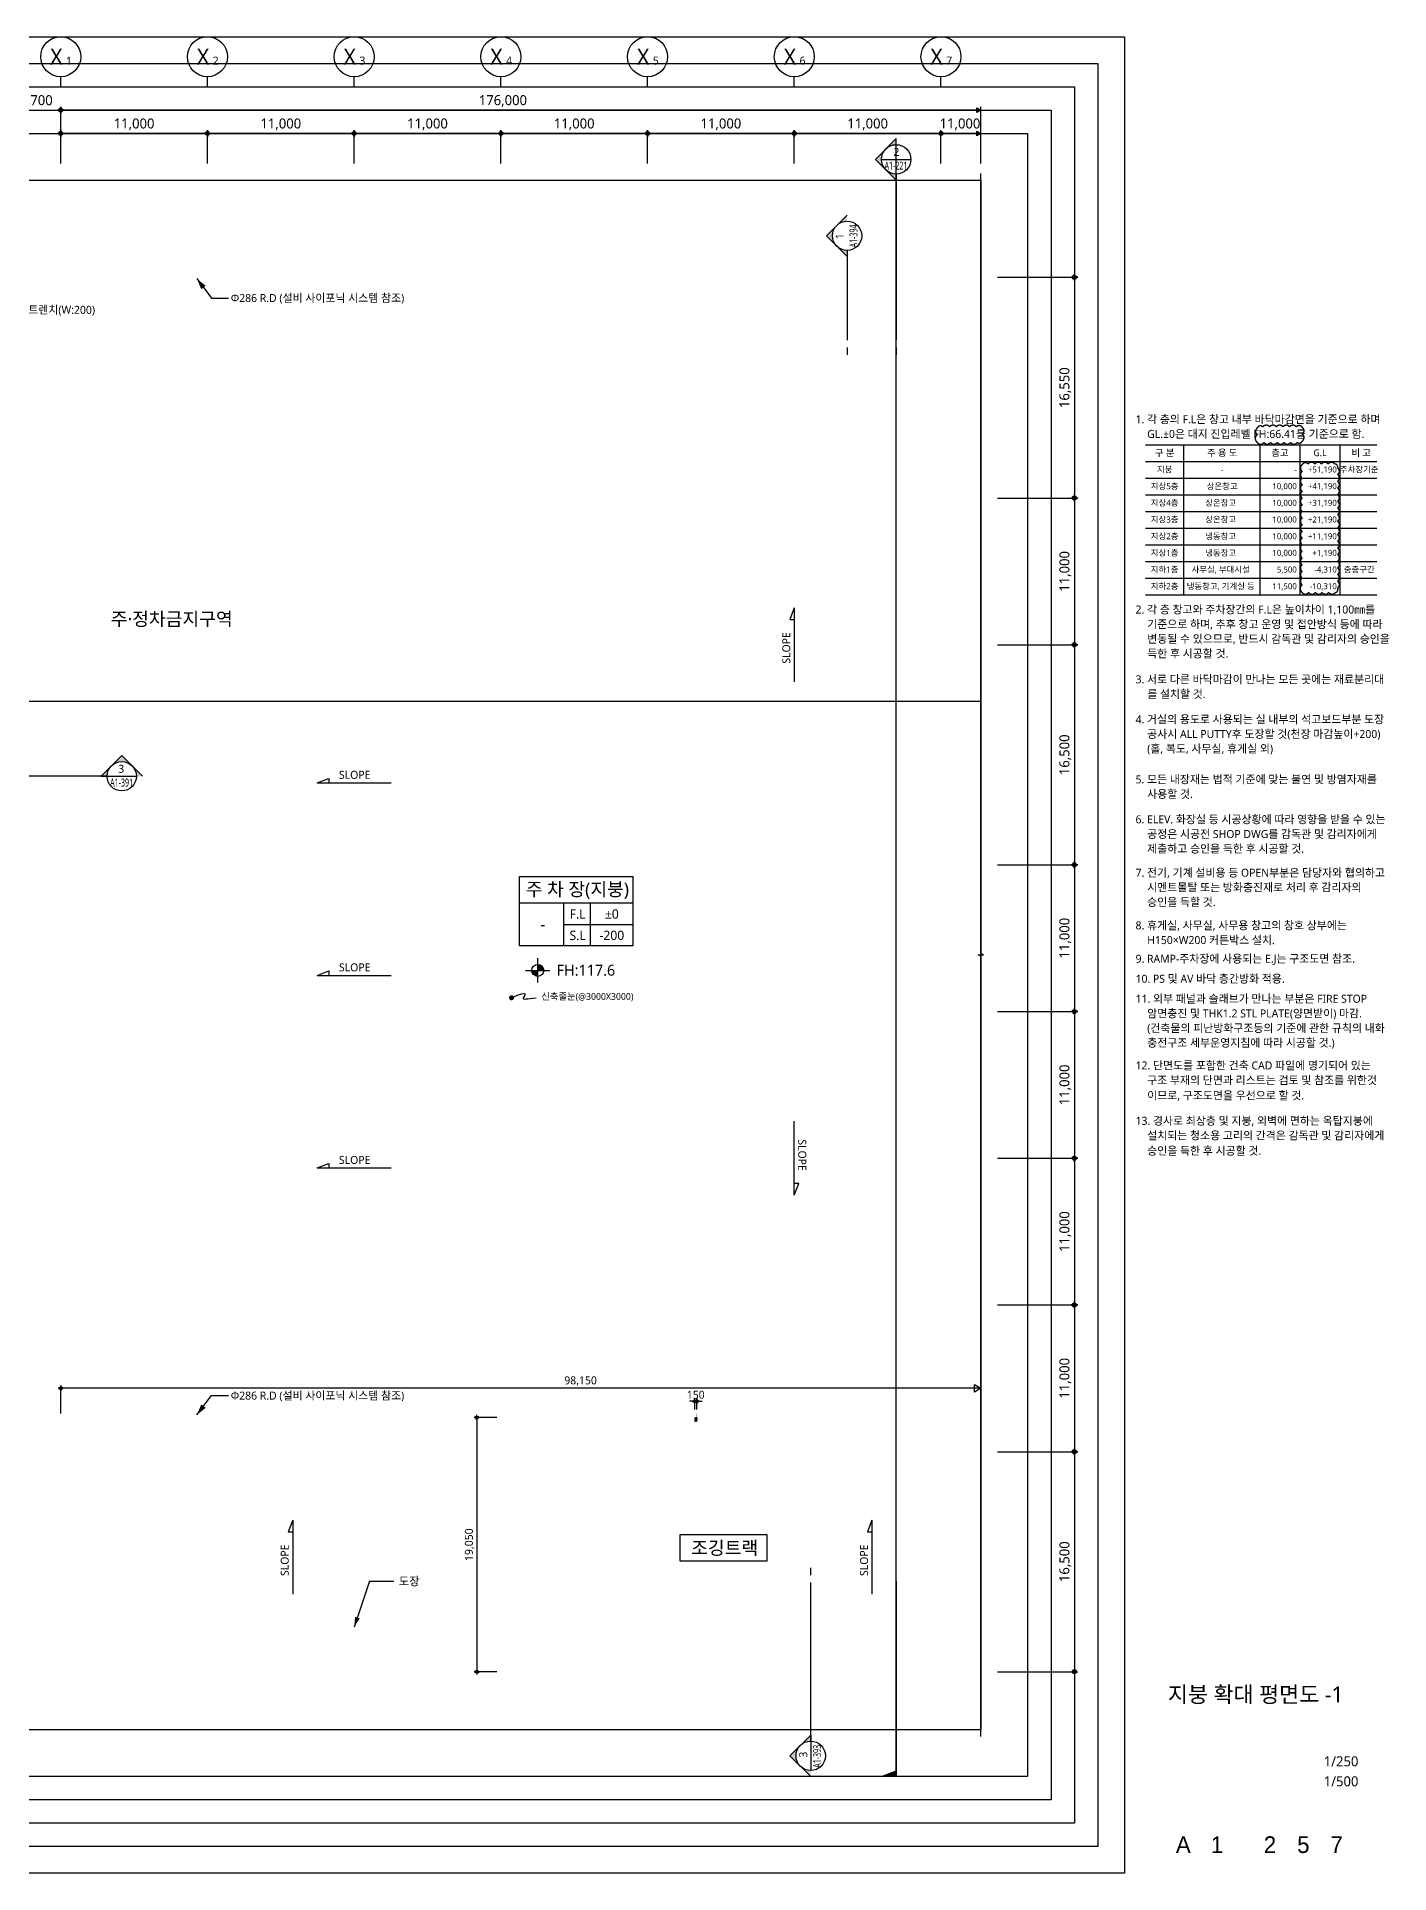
# Model space of a CAD drawing. Header units: millimetres. Extents: x 45782458 to 46215946, y 191740 to 1509539.
# Drawn here: x 45896172 to 45997585, y 191740 to 329440 of the extents above; entities that cross this region are included whole.
import ezdxf
from ezdxf.enums import TextEntityAlignment as Align

# ---------------------------------------------------------------- set-up
doc = ezdxf.new("R2010")
doc.units = ezdxf.units.MM
doc.header["$LTSCALE"] = 1000
doc.header["$MEASUREMENT"] = 0
doc.header["$PDSIZE"] = -10
doc.linetypes.add('ACAD_ISO03W100', pattern=[30, 12, -18])
doc.layers.get('0').update_dxf_attribs({"linetype": 'CONTINUOUS'})
doc.layers.get('Defpoints').update_dxf_attribs({"color": 171, "linetype": 'CONTINUOUS'})
for name, color, linetype in [('DIM', 7, 'CONTINUOUS'), ('LED', 7, 'CONTINUOUS'), ('NDIM', 7, 'CONTINUOUS'), ('SYM', 7, 'CONTINUOUS'), ('SYM(AXIS)', 7, 'CONTINUOUS'), ('SYM(단차_HATCH)', 252, 'CONTINUOUS'), ('SYM(단차_LINE)', 2, 'CONTINUOUS'), ('SYMBOL', 7, 'CONTINUOUS'), ('TEXT(AXIS)', 2, 'CONTINUOUS'), ('TEXT(MIN)', 7, 'CONTINUOUS'), ('TEXT(노트)', 7, 'CONTINUOUS'), ('TEXT(실명)', 3, 'CONTINUOUS'), ('TEXT-TITLE', 6, 'CONTINUOUS'), ('TEXT-기입', 6, 'CONTINUOUS'), ('TITLE', 7, 'CONTINUOUS')]:
    doc.layers.add(name, color=color, linetype=linetype)
doc.layers.add('VE변경사항적용-20220616', color=10, linetype='CONTINUOUS', plot=False)
doc.styles.add('CGS', font='cgse', dxfattribs={"bigfont": 'cgs'})
doc.styles.add('TE', font='malgun_0.ttf')
doc.styles.add('나눔바른고딕', font='NanumBarunGothic.ttf')
doc.dimstyles.new('BA', dxfattribs={"dimscale": 500, "dimtxt": 3, "dimasz": 1, "dimexe": 1, "dimexo": 5, "dimgap": 0.9, "dimtad": 1, "dimdec": 0, "dimdsep": 46, "dimlunit": 6, "dimtxsty": 'TE', "dimblk": 'DDD', "dimcen": 2.5, "dimclrd": 256, "dimclre": 256, "dimclrt": 3, "dimazin": 2, "dimtfac": 1, "dimtdec": 0, "dimtix": 1, "dimtmove": 2, "dimatfit": 3, "dimldrblk": 'DDD', "dimfxl": 1, "dimtolj": 1, "dimtzin": 0, "dimarcsym": 2})

# ---------------------------------------------------------------- blocks, each defined once
blk = doc.blocks.new('DDD')
at = {"layer": 'DIM', "color": 0}
for p, q in [((-1, 0), (1, 0)), ((0, -1), (0, 1))]:
    blk.add_line(p, q, dxfattribs=at)
for radius in [0.6, 0.3]:
    blk.add_circle((0, 0), radius, dxfattribs=at)
blk = doc.blocks.new('*D276')
at = {"layer": 'Defpoints', "color": 0, "ltscale": 0.4, "transparency": 16777216}
for p in [(45897972, 323940), (45894272, 318690), (45897972, 318690)]:
    blk.add_point(p, dxfattribs=at)
at = {"layer": 'NDIM', "lineweight": -2, "ltscale": 0.4, "transparency": 16777216}
for p, q in [((45894272, 319940), (45894272, 324190)), ((45894522, 323940), (45897722, 323940)), ((45897972, 319940), (45897972, 324190))]:
    blk.add_line(p, q, dxfattribs=at)
at = {"layer": 'NDIM', "lineweight": -2, "ltscale": 0.4, "transparency": 16777216, "xscale": 250, "yscale": 250, "zscale": 250, "rotation": 180}
blk.add_blockref('DDD', (45894272, 323940), dxfattribs=at)
at = {"layer": 'NDIM', "lineweight": -2, "ltscale": 0.4, "transparency": 16777216, "xscale": 250, "yscale": 250, "zscale": 250}
blk.add_blockref('DDD', (45897972, 323940), dxfattribs=at)
at = {"layer": 'NDIM', "color": 3, "ltscale": 0.4, "transparency": 16777216, "insert": (45896122, 324616), "char_height": 750, "attachment_point": 5, "style": 'TE'}
blk.add_mtext('\\A1;3,700', dxfattribs=at)
blk = doc.blocks.new('*D277')
at = {"layer": 'Defpoints', "color": 0, "ltscale": 0.4, "transparency": 16777216}
for p in [(45897972, 322190), (45897972, 318690), (45908972, 318690)]:
    blk.add_point(p, dxfattribs=at)
at = {"layer": 'NDIM', "lineweight": -2, "ltscale": 0.4, "transparency": 16777216}
for p, q in [((45897972, 319940), (45897972, 322440)), ((45908972, 319940), (45908972, 322440)), ((45908722, 322190), (45898222, 322190))]:
    blk.add_line(p, q, dxfattribs=at)
at = {"layer": 'NDIM', "lineweight": -2, "ltscale": 0.4, "transparency": 16777216, "xscale": 250, "yscale": 250, "zscale": 250, "rotation": 180}
blk.add_blockref('DDD', (45897972, 322190), dxfattribs=at)
at = {"layer": 'NDIM', "lineweight": -2, "ltscale": 0.4, "transparency": 16777216, "xscale": 250, "yscale": 250, "zscale": 250}
blk.add_blockref('DDD', (45908972, 322190), dxfattribs=at)
at = {"layer": 'NDIM', "color": 3, "ltscale": 0.4, "transparency": 16777216, "insert": (45903472, 322868), "char_height": 750, "attachment_point": 5, "style": 'TE'}
blk.add_mtext('\\A1;11,000', dxfattribs=at)
blk = doc.blocks.new('A$C2F20087E')
at = {"layer": 'SYM(AXIS)'}
blk.add_line((600, 0), (600, 300), dxfattribs=at)
blk.add_circle((600, 900), 600, dxfattribs=at)
blk = doc.blocks.new('*D278')
at = {"layer": 'Defpoints', "color": 0, "ltscale": 0.4, "transparency": 16777216}
for p in [(45908972, 322190), (45908972, 318690), (45919972, 318690)]:
    blk.add_point(p, dxfattribs=at)
at = {"layer": 'NDIM', "lineweight": -2, "ltscale": 0.4, "transparency": 16777216}
for p, q in [((45908972, 319940), (45908972, 322440)), ((45919972, 319940), (45919972, 322440)), ((45919722, 322190), (45909222, 322190))]:
    blk.add_line(p, q, dxfattribs=at)
at = {"layer": 'NDIM', "lineweight": -2, "ltscale": 0.4, "transparency": 16777216, "xscale": 250, "yscale": 250, "zscale": 250, "rotation": 180}
blk.add_blockref('DDD', (45908972, 322190), dxfattribs=at)
at = {"layer": 'NDIM', "lineweight": -2, "ltscale": 0.4, "transparency": 16777216, "xscale": 250, "yscale": 250, "zscale": 250}
blk.add_blockref('DDD', (45919972, 322190), dxfattribs=at)
at = {"layer": 'NDIM', "color": 3, "ltscale": 0.4, "transparency": 16777216, "insert": (45914472, 322868), "char_height": 750, "attachment_point": 5, "style": 'TE'}
blk.add_mtext('\\A1;11,000', dxfattribs=at)
blk = doc.blocks.new('*D279')
at = {"layer": 'Defpoints', "color": 0, "ltscale": 0.4, "transparency": 16777216}
for p in [(45919972, 322190), (45919972, 318690), (45930972, 318690)]:
    blk.add_point(p, dxfattribs=at)
at = {"layer": 'NDIM', "lineweight": -2, "ltscale": 0.4, "transparency": 16777216}
for p, q in [((45919972, 319940), (45919972, 322440)), ((45930972, 319940), (45930972, 322440)), ((45930722, 322190), (45920222, 322190))]:
    blk.add_line(p, q, dxfattribs=at)
at = {"layer": 'NDIM', "lineweight": -2, "ltscale": 0.4, "transparency": 16777216, "xscale": 250, "yscale": 250, "zscale": 250, "rotation": 180}
blk.add_blockref('DDD', (45919972, 322190), dxfattribs=at)
at = {"layer": 'NDIM', "lineweight": -2, "ltscale": 0.4, "transparency": 16777216, "xscale": 250, "yscale": 250, "zscale": 250}
blk.add_blockref('DDD', (45930972, 322190), dxfattribs=at)
at = {"layer": 'NDIM', "color": 3, "ltscale": 0.4, "transparency": 16777216, "insert": (45925472, 322868), "char_height": 750, "attachment_point": 5, "style": 'TE'}
blk.add_mtext('\\A1;11,000', dxfattribs=at)
blk = doc.blocks.new('*D280')
at = {"layer": 'Defpoints', "color": 0, "ltscale": 0.4, "transparency": 16777216}
for p in [(45930972, 322190), (45930972, 318690), (45941972, 318690)]:
    blk.add_point(p, dxfattribs=at)
at = {"layer": 'NDIM', "lineweight": -2, "ltscale": 0.4, "transparency": 16777216}
for p, q in [((45930972, 319940), (45930972, 322440)), ((45941972, 319940), (45941972, 322440)), ((45941722, 322190), (45931222, 322190))]:
    blk.add_line(p, q, dxfattribs=at)
at = {"layer": 'NDIM', "lineweight": -2, "ltscale": 0.4, "transparency": 16777216, "xscale": 250, "yscale": 250, "zscale": 250, "rotation": 180}
blk.add_blockref('DDD', (45930972, 322190), dxfattribs=at)
at = {"layer": 'NDIM', "lineweight": -2, "ltscale": 0.4, "transparency": 16777216, "xscale": 250, "yscale": 250, "zscale": 250}
blk.add_blockref('DDD', (45941972, 322190), dxfattribs=at)
at = {"layer": 'NDIM', "color": 3, "ltscale": 0.4, "transparency": 16777216, "insert": (45936472, 322868), "char_height": 750, "attachment_point": 5, "style": 'TE'}
blk.add_mtext('\\A1;11,000', dxfattribs=at)
blk = doc.blocks.new('*D281')
at = {"layer": 'Defpoints', "color": 0, "ltscale": 0.4, "transparency": 16777216}
for p in [(45941972, 322190), (45941972, 318690), (45952972, 318690)]:
    blk.add_point(p, dxfattribs=at)
at = {"layer": 'NDIM', "lineweight": -2, "ltscale": 0.4, "transparency": 16777216}
for p, q in [((45941972, 319940), (45941972, 322440)), ((45952972, 319940), (45952972, 322440)), ((45952722, 322190), (45942222, 322190))]:
    blk.add_line(p, q, dxfattribs=at)
at = {"layer": 'NDIM', "lineweight": -2, "ltscale": 0.4, "transparency": 16777216, "xscale": 250, "yscale": 250, "zscale": 250, "rotation": 180}
blk.add_blockref('DDD', (45941972, 322190), dxfattribs=at)
at = {"layer": 'NDIM', "lineweight": -2, "ltscale": 0.4, "transparency": 16777216, "xscale": 250, "yscale": 250, "zscale": 250}
blk.add_blockref('DDD', (45952972, 322190), dxfattribs=at)
at = {"layer": 'NDIM', "color": 3, "ltscale": 0.4, "transparency": 16777216, "insert": (45947472, 322868), "char_height": 750, "attachment_point": 5, "style": 'TE'}
blk.add_mtext('\\A1;11,000', dxfattribs=at)
blk = doc.blocks.new('*D282')
at = {"layer": 'Defpoints', "color": 0, "ltscale": 0.4, "transparency": 16777216}
for p in [(45952972, 322190), (45952972, 318690), (45963972, 318690)]:
    blk.add_point(p, dxfattribs=at)
at = {"layer": 'NDIM', "lineweight": -2, "ltscale": 0.4, "transparency": 16777216}
for p, q in [((45952972, 319940), (45952972, 322440)), ((45963972, 319940), (45963972, 322440)), ((45963722, 322190), (45953222, 322190))]:
    blk.add_line(p, q, dxfattribs=at)
at = {"layer": 'NDIM', "lineweight": -2, "ltscale": 0.4, "transparency": 16777216, "xscale": 250, "yscale": 250, "zscale": 250, "rotation": 180}
blk.add_blockref('DDD', (45952972, 322190), dxfattribs=at)
at = {"layer": 'NDIM', "lineweight": -2, "ltscale": 0.4, "transparency": 16777216, "xscale": 250, "yscale": 250, "zscale": 250}
blk.add_blockref('DDD', (45963972, 322190), dxfattribs=at)
at = {"layer": 'NDIM', "color": 3, "ltscale": 0.4, "transparency": 16777216, "insert": (45958472, 322868), "char_height": 750, "attachment_point": 5, "style": 'TE'}
blk.add_mtext('\\A1;11,000', dxfattribs=at)
blk = doc.blocks.new('*D621')
at = {"layer": 'Defpoints', "color": 0, "ltscale": 0.4, "transparency": 16777216}
for p in [(45966972, 223351), (45966972, 206851), (45973972, 206851)]:
    blk.add_point(p, dxfattribs=at)
at = {"layer": 'NDIM', "lineweight": -2, "ltscale": 0.4, "transparency": 16777216}
for p, q in [((45968222, 223351), (45974222, 223351)), ((45973972, 223101), (45973972, 207101)), ((45968222, 206851), (45974222, 206851))]:
    blk.add_line(p, q, dxfattribs=at)
at = {"layer": 'NDIM', "lineweight": -2, "ltscale": 0.4, "transparency": 16777216, "xscale": 250, "yscale": 250, "zscale": 250}
for p, rotation in [((45973972, 223351), 90), ((45973972, 206851), 270)]:
    blk.add_blockref('DDD', p, dxfattribs=dict(at, rotation=rotation))
at = {"layer": 'NDIM', "color": 3, "ltscale": 0.4, "transparency": 16777216, "insert": (45973295, 215101), "char_height": 750, "attachment_point": 5, "rotation": 90, "style": 'TE'}
blk.add_mtext('\\A1;16,500', dxfattribs=at)
blk = doc.blocks.new('*D622')
at = {"layer": 'Defpoints', "color": 0, "ltscale": 0.4, "transparency": 16777216}
for p in [(45966972, 234351), (45966972, 223351), (45973972, 223351)]:
    blk.add_point(p, dxfattribs=at)
at = {"layer": 'NDIM', "lineweight": -2, "ltscale": 0.4, "transparency": 16777216}
for p, q in [((45968222, 234351), (45974222, 234351)), ((45973972, 234101), (45973972, 223601)), ((45968222, 223351), (45974222, 223351))]:
    blk.add_line(p, q, dxfattribs=at)
at = {"layer": 'NDIM', "lineweight": -2, "ltscale": 0.4, "transparency": 16777216, "xscale": 250, "yscale": 250, "zscale": 250}
for p, rotation in [((45973972, 234351), 90), ((45973972, 223351), 270)]:
    blk.add_blockref('DDD', p, dxfattribs=dict(at, rotation=rotation))
at = {"layer": 'NDIM', "color": 3, "ltscale": 0.4, "transparency": 16777216, "insert": (45973295, 228851), "char_height": 750, "attachment_point": 5, "rotation": 90, "style": 'TE'}
blk.add_mtext('\\A1;11,000', dxfattribs=at)
blk = doc.blocks.new('*D623')
at = {"layer": 'Defpoints', "color": 0, "ltscale": 0.4, "transparency": 16777216}
for p in [(45966972, 245351), (45966972, 234351), (45973972, 234351)]:
    blk.add_point(p, dxfattribs=at)
at = {"layer": 'NDIM', "lineweight": -2, "ltscale": 0.4, "transparency": 16777216}
for p, q in [((45968222, 245351), (45974222, 245351)), ((45973972, 245101), (45973972, 234601)), ((45968222, 234351), (45974222, 234351))]:
    blk.add_line(p, q, dxfattribs=at)
at = {"layer": 'NDIM', "lineweight": -2, "ltscale": 0.4, "transparency": 16777216, "xscale": 250, "yscale": 250, "zscale": 250}
for p, rotation in [((45973972, 245351), 90), ((45973972, 234351), 270)]:
    blk.add_blockref('DDD', p, dxfattribs=dict(at, rotation=rotation))
at = {"layer": 'NDIM', "color": 3, "ltscale": 0.4, "transparency": 16777216, "insert": (45973295, 239851), "char_height": 750, "attachment_point": 5, "rotation": 90, "style": 'TE'}
blk.add_mtext('\\A1;11,000', dxfattribs=at)
blk = doc.blocks.new('*D624')
at = {"layer": 'Defpoints', "color": 0, "ltscale": 0.4, "transparency": 16777216}
for p in [(45966972, 256351), (45966972, 245351), (45973972, 245351)]:
    blk.add_point(p, dxfattribs=at)
at = {"layer": 'NDIM', "lineweight": -2, "ltscale": 0.4, "transparency": 16777216}
for p, q in [((45968222, 256351), (45974222, 256351)), ((45973972, 256101), (45973972, 245601)), ((45968222, 245351), (45974222, 245351))]:
    blk.add_line(p, q, dxfattribs=at)
at = {"layer": 'NDIM', "lineweight": -2, "ltscale": 0.4, "transparency": 16777216, "xscale": 250, "yscale": 250, "zscale": 250}
for p, rotation in [((45973972, 256351), 90), ((45973972, 245351), 270)]:
    blk.add_blockref('DDD', p, dxfattribs=dict(at, rotation=rotation))
at = {"layer": 'NDIM', "color": 3, "ltscale": 0.4, "transparency": 16777216, "insert": (45973295, 250851), "char_height": 750, "attachment_point": 5, "rotation": 90, "style": 'TE'}
blk.add_mtext('\\A1;11,000', dxfattribs=at)
blk = doc.blocks.new('*D625')
at = {"layer": 'Defpoints', "color": 0, "ltscale": 0.4, "transparency": 16777216}
for p in [(45966972, 267351), (45966972, 256351), (45973972, 256351)]:
    blk.add_point(p, dxfattribs=at)
at = {"layer": 'NDIM', "lineweight": -2, "ltscale": 0.4, "transparency": 16777216}
for p, q in [((45968222, 267351), (45974222, 267351)), ((45973972, 267101), (45973972, 256601)), ((45968222, 256351), (45974222, 256351))]:
    blk.add_line(p, q, dxfattribs=at)
at = {"layer": 'NDIM', "lineweight": -2, "ltscale": 0.4, "transparency": 16777216, "xscale": 250, "yscale": 250, "zscale": 250}
for p, rotation in [((45973972, 267351), 90), ((45973972, 256351), 270)]:
    blk.add_blockref('DDD', p, dxfattribs=dict(at, rotation=rotation))
at = {"layer": 'NDIM', "color": 3, "ltscale": 0.4, "transparency": 16777216, "insert": (45973295, 261851), "char_height": 750, "attachment_point": 5, "rotation": 90, "style": 'TE'}
blk.add_mtext('\\A1;11,000', dxfattribs=at)
blk = doc.blocks.new('*D626')
at = {"layer": 'Defpoints', "color": 0, "ltscale": 0.4, "transparency": 16777216}
for p in [(45966972, 283851), (45966972, 267351), (45973972, 267351)]:
    blk.add_point(p, dxfattribs=at)
at = {"layer": 'NDIM', "lineweight": -2, "ltscale": 0.4, "transparency": 16777216}
for p, q in [((45968222, 283851), (45974222, 283851)), ((45973972, 283601), (45973972, 267601)), ((45968222, 267351), (45974222, 267351))]:
    blk.add_line(p, q, dxfattribs=at)
at = {"layer": 'NDIM', "lineweight": -2, "ltscale": 0.4, "transparency": 16777216, "xscale": 250, "yscale": 250, "zscale": 250}
for p, rotation in [((45973972, 283851), 90), ((45973972, 267351), 270)]:
    blk.add_blockref('DDD', p, dxfattribs=dict(at, rotation=rotation))
at = {"layer": 'NDIM', "color": 3, "ltscale": 0.4, "transparency": 16777216, "insert": (45973295, 275601), "char_height": 750, "attachment_point": 5, "rotation": 90, "style": 'TE'}
blk.add_mtext('\\A1;16,500', dxfattribs=at)
blk = doc.blocks.new('*D627')
at = {"layer": 'Defpoints', "color": 0, "ltscale": 0.4, "transparency": 16777216}
for p in [(45966972, 294851), (45966972, 283851), (45973972, 283851)]:
    blk.add_point(p, dxfattribs=at)
at = {"layer": 'NDIM', "lineweight": -2, "ltscale": 0.4, "transparency": 16777216}
for p, q in [((45968222, 294851), (45974222, 294851)), ((45973972, 294601), (45973972, 284101)), ((45968222, 283851), (45974222, 283851))]:
    blk.add_line(p, q, dxfattribs=at)
at = {"layer": 'NDIM', "lineweight": -2, "ltscale": 0.4, "transparency": 16777216, "xscale": 250, "yscale": 250, "zscale": 250}
for p, rotation in [((45973972, 294851), 90), ((45973972, 283851), 270)]:
    blk.add_blockref('DDD', p, dxfattribs=dict(at, rotation=rotation))
at = {"layer": 'NDIM', "color": 3, "ltscale": 0.4, "transparency": 16777216, "insert": (45973295, 289351), "char_height": 750, "attachment_point": 5, "rotation": 90, "style": 'TE'}
blk.add_mtext('\\A1;11,000', dxfattribs=at)
blk = doc.blocks.new('*D628')
at = {"layer": 'Defpoints', "color": 0, "ltscale": 0.4, "transparency": 16777216}
for p in [(45966972, 311401), (45966972, 294851), (45973972, 294851)]:
    blk.add_point(p, dxfattribs=at)
at = {"layer": 'NDIM', "lineweight": -2, "ltscale": 0.4, "transparency": 16777216}
for p, q in [((45968222, 311401), (45974222, 311401)), ((45973972, 311151), (45973972, 295101)), ((45968222, 294851), (45974222, 294851))]:
    blk.add_line(p, q, dxfattribs=at)
at = {"layer": 'NDIM', "lineweight": -2, "ltscale": 0.4, "transparency": 16777216, "xscale": 250, "yscale": 250, "zscale": 250}
for p, rotation in [((45973972, 311401), 90), ((45973972, 294851), 270)]:
    blk.add_blockref('DDD', p, dxfattribs=dict(at, rotation=rotation))
at = {"layer": 'NDIM', "color": 3, "ltscale": 0.4, "transparency": 16777216, "insert": (45973295, 303126), "char_height": 750, "attachment_point": 5, "rotation": 90, "style": 'TE'}
blk.add_mtext('\\A1;16,550', dxfattribs=at)
blk = doc.blocks.new('A$C31C7260E')
at = {"layer": 'TITLE'}
for points in [[(0, 0), (0, 4000), (13000, 4000), (13000, 0)], [(13000, 0), (0, 0)]]:
    blk.add_lwpolyline(points, dxfattribs=at)
blk = doc.blocks.new('A$C51E23882')
at = {"layer": 'TITLE'}
blk.add_lwpolyline([(8500, 0), (0, 0), (0, 5200), (8500, 5200)], close=True, dxfattribs=at)
for points in [[(8500, 3200), (0, 3200)], [(3300, 3200), (3300, 0)], [(5300, 3200), (5300, 0)], [(3300, 1600), (8500, 1600)]]:
    blk.add_lwpolyline(points, dxfattribs=at)
at = {"layer": 'TITLE', "style": '나눔바른고딕'}
for s, p in [('F.L', (4352, 2378)), ('S.L', (4352, 778))]:
    blk.add_text(s, height=700, dxfattribs=at).set_placement(p, align=Align.MIDDLE)
blk = doc.blocks.new('level')
at = {"layer": 'SYMBOL'}
for p, q in [((-4320, 0), (4320, 0)), ((0, 4320), (0, -4320))]:
    blk.add_line(p, q, dxfattribs=at)
blk.add_circle((0, 0), 2160, dxfattribs=at)
for points in [[(-2160, 0), (0, 2160), (-2127, 381), (-376, 2126)], [(-2127, 381), (-376, 2126), (-2030, 748), (-738, 2029)], [(-2030, 748), (-738, 2029), (-1859, 1104), (-1089, 1863)], [(-1859, 1104), (-1089, 1863), (-1659, 1388), (-1386, 1658)], [(0, -2160), (2160, 0), (381, -2127), (2126, -376)], [(381, -2127), (2126, -376), (748, -2030), (2029, -738)], [(748, -2030), (2029, -738), (1104, -1859), (1863, -1089)], [(1104, -1859), (1863, -1089), (1388, -1659), (1658, -1386)]]:
    blk.add_solid(points, dxfattribs=at)
at = {"layer": 'SYMBOL', "linetype": 'Continuous'}
for points in [[(0, 2160), (-2160, 0), (0, 0)], [(2160, 0), (0, 0), (0, -2160)]]:
    blk.add_solid(points, dxfattribs=at)
blk = doc.blocks.new('sadnjfknkfggfhfgh')
at = {"layer": 'TEXT(MIN)'}
for points in [[(43152817, 1561090), (43187500, 1561090)], [(43158517, 1561090), (43158517, 1538590)], [(43169917, 1561090), (43169917, 1538590)], [(43175917, 1561090), (43175917, 1538590)], [(43181917, 1561090), (43181917, 1538590)], [(43152817, 1558590), (43187500, 1558590)], [(43152817, 1556090), (43187500, 1556090)], [(43152817, 1553590), (43187500, 1553590)], [(43152817, 1551090), (43187500, 1551090)], [(43152817, 1548590), (43187500, 1548590)], [(43152817, 1546090), (43187500, 1546090)], [(43152817, 1543590), (43187500, 1543590)], [(43152817, 1541090), (43187500, 1541090)], [(43152817, 1538590), (43187500, 1538590)]]:
    blk.add_lwpolyline(points, dxfattribs=at)
at = {"layer": 'VE변경사항적용-20220616', "linetype": 'ACAD_ISO03W100'}
for points in [[(43169553, 1561457, 0.5205671), (43170553, 1561457, 0.5205671), (43171553, 1561457, 0.5205671), (43172553, 1561457, 0.5205671), (43173553, 1561457, 0.5205671), (43174553, 1561457, 0.5205671), (43175553, 1561457, 0.5205671), (43176324, 1561686, 0.5205671), (43176324, 1562686, 0.5205671), (43176324, 1563686, 0.5205671), (43175411, 1563773, 0.5205671), (43174411, 1563773, 0.5205671), (43173411, 1563773, 0.5205671), (43172411, 1563773, 0.5205671), (43171411, 1563773, 0.5205671), (43170411, 1563773, 0.5205671), (43169553, 1563630, 0.5205671), (43169553, 1562630, 0.5205671)], [(43176283, 1538961, 0.5205671), (43177283, 1538961, 0.5205671), (43178283, 1538961, 0.5205671), (43179283, 1538961, 0.5205671), (43180283, 1538961, 0.5205671), (43181283, 1538961, 0.5205671), (43181611, 1539632, 0.5205671), (43181611, 1540632, 0.5205671), (43181611, 1541632, 0.5205671), (43181611, 1542632, 0.5205671), (43181611, 1543632, 0.5205671), (43181611, 1544632, 0.5205671), (43181611, 1545632, 0.5205671), (43181611, 1546632, 0.5205671), (43181611, 1547632, 0.5205671), (43181611, 1548632, 0.5205671), (43181611, 1549632, 0.5205671), (43181611, 1550632, 0.5205671), (43181611, 1551632, 0.5205671), (43181611, 1552632, 0.5205671), (43181611, 1553632, 0.5205671), (43181611, 1554632, 0.5205671), (43181611, 1555632, 0.5205671), (43181611, 1556632, 0.5205671), (43181611, 1557632, 0.5205671), (43181186, 1558208, 0.5205671), (43180186, 1558208, 0.5205671), (43179186, 1558208, 0.5205671), (43178186, 1558208, 0.5205671), (43177186, 1558208, 0.5205671), (43176283, 1558111, 0.5205671), (43176283, 1557111, 0.5205671), (43176283, 1556111, 0.5205671), (43176283, 1555111, 0.5205671), (43176283, 1554111, 0.5205671), (43176283, 1553111, 0.5205671), (43176283, 1552111, 0.5205671), (43176283, 1551111, 0.5205671), (43176283, 1550111, 0.5205671), (43176283, 1549111, 0.5205671), (43176283, 1548111, 0.5205671), (43176283, 1547111, 0.5205671), (43176283, 1546111, 0.5205671), (43176283, 1545111, 0.5205671), (43176283, 1544111, 0.5205671), (43176283, 1543111, 0.5205671), (43176283, 1542111, 0.5205671), (43176283, 1541111, 0.5205671), (43176283, 1540111, 0.5205671)]]:
    blk.add_lwpolyline(points, format="xyb", close=True, dxfattribs=at)
at = {"layer": 'TEXT(MIN)', "style": '나눔바른고딕'}
for s, p in [('1. 각 층의 F.L은 창고 내부 바닥마감면을 기준으로 하며', (43151304, 1564928)), ('GL.±0은 대지 진입레벨 FH:66.41를 기준으로 함.', (43153044, 1562728)), ('2. 각 층 창고와 주차장간의 F.L은 높이차이 1,100㎜를', (43151304, 1536398)), ('기준으로 하며, 추후 창고 운영 및 접안방식 등에 따라', (43153044, 1534198)), ('변동될 수 있으므로, 반드시 감독관 및 감리자의 승인을', (43153044, 1531998)), ('득한 후 시공할 것.', (43153044, 1529798)), ('3. 서로 다른 바닥마감이 만나는 모든 곳에는 재료분리대', (43151304, 1525928)), ('를 설치할 것.', (43153044, 1523728)), ('4. 거실의 용도로 사용되는 실 내부의 석고보드부분 도장', (43151304, 1519928)), ('공사시 ALL PUTTY후 도장할 것(천장 마감높이+200)', (43153044, 1517728)), ('(홀, 복도, 사무실, 휴게실 외)', (43153044, 1515528)), ('5. 모든 내장재는 법적 기준에 맞는 불연 및 방염자재를', (43151304, 1510928)), ('사용할 것.', (43153044, 1508728)), ('6. ELEV. 화장실 등 시공상황에 따라 영향을 받을 수 있는', (43151304, 1504928)), ('제출하고 승인을 득한 후 시공할 것.', (43153044, 1500528)), ('공정은 시공전 SHOP DWG를 감독관 및 감리자에게', (43153044, 1502728)), ('7. 전기, 기계 설비용 등 OPEN부분은 담당자와 협의하고', (43151304, 1496928)), ('시멘트몰탈 또는 방화충진재로 처리 후 감리자의', (43153044, 1494728)), ('승인을 득할 것.', (43153044, 1492528)), ('8. 휴게실, 사무실, 사무용 창고의 창호 상부에는', (43151304, 1489028)), ('H150×W200 커튼박스 설치.', (43153044, 1486828)), ('9. RAMP-주차장에 사용되는 E.J는 구조도면 참조.', (43151304, 1484028)), ('10. PS 및 AV 바닥 층간방화 적용.', (43151304, 1481028)), ('11. 외부 패널과 슬래브가 만나는 부분은 FIRE STOP', (43151304, 1478028)), ('암면충진 및 THK1.2 STL PLATE(양면받이) 마감.', (43153044, 1475828)), ('(건축물의 피난방화구조등의 기준에 관한 규칙의 내화', (43153044, 1473628)), ('충전구조 세부운영지침에 따라 시공할 것.)', (43153044, 1471428)), ('12. 단면도를 포함한 건축 CAD 파일에 명기되어 있는', (43151304, 1468028)), ('구조 부재의 단면과 리스트는 검토 및 참조를 위한것', (43153044, 1465828)), ('이므로, 구조도면을 우선으로 할 것.', (43153044, 1463528)), ('13. 경사로 최상층 및 지붕, 외벽에 면하는 옥탑지붕에', (43151304, 1459728)), ('설치되는 청소용 고리의 간격은 감독관 및 감리자에게', (43153044, 1457528)), ('승인을 득한 후 시공할 것.', (43153044, 1455228))]:
    blk.add_text(s, height=1200, dxfattribs=at).set_placement(p, align=Align.MIDDLE_LEFT)
for s, height, p in [('구 분', 1000, (43155666, 1559896)), ('주 용 도', 1000, (43164299, 1559896)), ('층고', 1000, (43172962, 1559896)), ('G.L', 1000, (43178962, 1559896)), ('비 고', 1000, (43185143, 1559896)), ('지붕', 900, (43155666, 1557396)), ('-', 900, (43164289, 1557396)), ('주차장기준', 900, (43184845, 1557396)), ('지상5층', 900, (43155666, 1554896)), ('상온창고', 900, (43164289, 1554896)), ('지상4층', 900, (43155666, 1552396)), ('상온창고', 900, (43164070, 1552396)), ('지상3층', 900, (43155666, 1549896)), ('지상2층', 900, (43155666, 1547396)), ('상온창고', 900, (43164070, 1549896)), ('냉동창고', 900, (43164070, 1547396)), ('지상1층', 900, (43155666, 1544896)), ('냉동창고', 900, (43164070, 1544896)), ('지하1층', 900, (43155666, 1542396)), ('사무실, 부대시설', 900, (43164070, 1542396)), ('중층구간', 900, (43184845, 1542396)), ('지하2층', 900, (43155666, 1539896)), ('냉동창고, 기계실 등', 900, (43164070, 1539896))]:
    blk.add_text(s, height=height, dxfattribs=at).set_placement(p, align=Align.MIDDLE_CENTER)
for s, p in [('-', (43175487, 1557396)), ('+51,190', (43181487, 1557396)), ('10,000', (43175487, 1554896)), ('+41,190', (43181487, 1554896)), ('10,000', (43175487, 1552396)), ('+31,190', (43181487, 1552396)), ('10,000', (43175487, 1549896)), ('10,000', (43175487, 1547396)), ('+21,190', (43181487, 1549896)), ('+11,190', (43181487, 1547396)), ('10,000', (43175487, 1544896)), ('+1,190', (43181487, 1544896)), ('5,500', (43175487, 1542396)), ('-4,310', (43181487, 1542396)), ('11,500', (43175487, 1539896)), ('-10,310', (43181487, 1539896))]:
    blk.add_text(s, height=900, dxfattribs=at).set_placement(p, align=Align.MIDDLE_RIGHT)
blk = doc.blocks.new('*D1213')
at = {"layer": 'Defpoints', "color": 0, "ltscale": 0.4, "transparency": 16777216}
for p in [(45930972, 225901), (45929172, 206851), (45930972, 206851)]:
    blk.add_point(p, dxfattribs=at)
at = {"layer": 'NDIM', "lineweight": -2, "ltscale": 0.4, "transparency": 16777216}
for p, q in [((45930672, 225901), (45928972, 225901)), ((45929172, 225701), (45929172, 207051)), ((45930672, 206851), (45928972, 206851))]:
    blk.add_line(p, q, dxfattribs=at)
at = {"layer": 'NDIM', "lineweight": -2, "ltscale": 0.4, "transparency": 16777216, "xscale": 200, "yscale": 200, "zscale": 200}
for p, rotation in [((45929172, 225901), 90), ((45929172, 206851), 270)]:
    blk.add_blockref('DDD', p, dxfattribs=dict(at, rotation=rotation))
at = {"layer": 'NDIM', "color": 3, "ltscale": 0.4, "transparency": 16777216, "insert": (45928630, 216376), "char_height": 600, "attachment_point": 5, "rotation": 90, "style": 'TE'}
blk.add_mtext('\\A1;19,050', dxfattribs=at)
blk = doc.blocks.new('*D1226')
at = {"layer": 'Defpoints', "color": 0, "ltscale": 0.4, "transparency": 16777216}
for p in [(45945508, 226201), (45945658, 227125), (45945658, 226201)]:
    blk.add_point(p, dxfattribs=at)
at = {"layer": 'NDIM', "lineweight": -2, "ltscale": 0.4, "transparency": 16777216}
for p, q in [((45945508, 226501), (45945508, 227325)), ((45945658, 226501), (45945658, 227325)), ((45945308, 227125), (45945108, 227125)), ((45945508, 227125), (45945658, 227125)), ((45945858, 227125), (45946058, 227125))]:
    blk.add_line(p, q, dxfattribs=at)
at = {"layer": 'NDIM', "lineweight": -2, "ltscale": 0.4, "transparency": 16777216, "xscale": 200, "yscale": 200, "zscale": 200}
blk.add_blockref('DDD', (45945508, 227125), dxfattribs=at)
at = {"layer": 'NDIM', "lineweight": -2, "ltscale": 0.4, "transparency": 16777216, "xscale": 200, "yscale": 200, "zscale": 200, "rotation": 180}
blk.add_blockref('DDD', (45945658, 227125), dxfattribs=at)
at = {"layer": 'NDIM', "color": 3, "ltscale": 0.4, "transparency": 16777216, "insert": (45945583, 227617), "char_height": 600, "attachment_point": 5, "style": 'TE'}
blk.add_mtext('\\A1;150', dxfattribs=at)
blk = doc.blocks.new('A$C2EB71741')
at = {"layer": 'SYM'}
for p, q in [((0, 3920), (3920, 0)), ((0, 3920), (858, 3532)), ((858, 3532), (623, 3297))]:
    blk.add_line(p, q, dxfattribs=at)

msp = doc.modelspace()

# ---------------------------------------------------------------- hatches: boundary and pattern name
at = {"layer": 'SYM'}
h = msp.add_hatch(color=256, dxfattribs=at)
h.paths.add_polyline_path([(45959057.7, 320245.8), (45959835.5, 321023.6, 0.41421356), (45959835.5, 319468)])
h.paths.add_polyline_path([(45959835.5, 321023.6), (45960613.3, 321801.4), (45960613.3, 321345.8, 0.19891237)])
h.paths.add_polyline_path([(45959835.5, 319468, 0.19891237), (45960613.3, 319145.8), (45960613.3, 318690.2)])
h = msp.add_hatch(color=256, dxfattribs=at)
h.paths.add_polyline_path([(45955379.5, 314517.8), (45956157.3, 313740, -0.41421356), (45956157.3, 315295.7)])
h.paths.add_polyline_path([(45956157.3, 313740), (45956935.1, 312962.2), (45956935.1, 313417.8, -0.19891237)])
h.paths.add_polyline_path([(45956157.3, 315295.7, -0.19891237), (45956935.1, 315617.8), (45956935.1, 316073.5)])
h = msp.add_hatch(color=256, dxfattribs=at)
h.paths.add_polyline_path([(45902546.9, 275550.6), (45901769.1, 274772.8, -0.41421356), (45903324.7, 274772.8)])
h.paths.add_polyline_path([(45901769.1, 274772.8), (45900991.3, 273995), (45901446.9, 273995, -0.19891237)])
h.paths.add_polyline_path([(45903324.7, 274772.8, -0.19891237), (45903646.9, 273995), (45904102.5, 273995)])
h = msp.add_hatch(color=256, dxfattribs=at)
h.paths.add_polyline_path([(45952647.8, 200545.8), (45953425.7, 201323.6, 0.41421356), (45953425.7, 199768)])
h.paths.add_polyline_path([(45953425.7, 201323.6), (45954203.5, 202101.4), (45954203.5, 201645.8, 0.19891237)])
h.paths.add_polyline_path([(45953425.7, 199768, 0.19891237), (45954203.5, 199445.8), (45954203.5, 198990.2)])
msp.add_hatch(color=256, dxfattribs=at).paths.add_polyline_path([(45959513.3, 198990.2), (45960613.3, 199430.2), (45960613.3, 198990.2)])
at = {"layer": 'SYM(단차_HATCH)'}
h = msp.add_hatch(dxfattribs=at)
h.set_pattern_fill('ANSI31', color=251, scale=7, angle=270, style=0)
h.set_pattern_definition([(315, (45942768.66, -2656103.121), (15.71544821, 15.71544821), [])])
h.paths.add_polyline_path([(45945678.2, 225601.3), (45945678.2, 225901.3), (45945508.2, 225901.3), (45945508.2, 225601.3)])

# ---------------------------------------------------------------- linework, layer by layer
for p, q in [((45959513.3, 320245.8), (45961713.3, 320245.8)), ((45901446.9, 273995), (45903646.9, 273995)), ((45921127.1, 213636.2), (45919972.3, 210201.3)), ((45954203.5, 201645.8), (45954203.5, 199445.8))]:
    msp.add_line(p, q)
at = {"color": 6}
for points in [[(45966972.3, 323940.2), (45966672.3, 323767), (45966672.3, 324113.4)], [(45966972.3, 322190.2), (45966672.3, 322017), (45966672.3, 322363.4)], [(45966972.4, 228101.3), (45966492.4, 227824.2), (45966492.4, 228378.5)]]:
    msp.add_lwpolyline(points, close=True, dxfattribs=at)
msp.add_lwpolyline([(45921127.1, 213636.2), (45922943.7, 213636.2)])
msp.add_solid([(45919972.3, 210201.3), (45920043.7, 210971.1), (45920397.6, 210847)])
at = {"layer": 'Defpoints'}
for p, q in [((45960613.3, 198990.2), (45960613.3, 321801.4)), ((45853593.1, 279626.3), (45966972.3, 279626.3))]:
    msp.add_line(p, q, dxfattribs=at)
for points in [[(45977722.3, 191740.2), (45801022.3, 191740.2), (45801022.3, 329440.2), (45977722.3, 329440.2)], [(45975722.3, 193740.2), (45803022.3, 193740.2), (45803022.3, 327440.2), (45975722.3, 327440.2)], [(45973972.3, 195490.2), (45804772.3, 195490.2), (45804772.3, 325690.2), (45973972.3, 325690.2)], [(45972222.3, 197240.2), (45806522.3, 197240.2), (45806522.3, 323940.2), (45972222.3, 323940.2)], [(45970472.3, 198990.2), (45808272.3, 198990.2), (45808272.3, 322190.2), (45970472.3, 322190.2)], [(45966972.3, 202490.2), (45811772.3, 202490.2), (45811772.3, 318690.2), (45966972.3, 318690.2)], [(45966972.3, 202490.2), (45824022.3, 202490.2), (45824022.3, 318690.2), (45966972.3, 318690.2)]]:
    msp.add_lwpolyline(points, close=True, dxfattribs=at)
at = {"layer": 'LED'}
for points in [[(45908172.3, 311301.3), (45909275.2, 309848.6), (45910563.1, 309848.6)], [(45931775.9, 257380.9), (45932222.2, 257567), (45932518, 257667.4), (45932690.4, 257698.2), (45932766.3, 257675.6), (45932772.7, 257615.8), (45932736.9, 257535), (45932685.6, 257449.2), (45932646.1, 257374.7), (45932640.6, 257324.2), (45932673, 257296.9), (45932742.4, 257288.5), (45932847.9, 257294.7), (45932988.6, 257311.3), (45933163.6, 257334), (45933372.2, 257358.7), (45933613.3, 257380.9)], [(45908172.3, 226101.3), (45909275.2, 227554), (45910563.1, 227554)]]:
    msp.add_lwpolyline(points, dxfattribs=at)
at = {"layer": 'LED', "const_width": 187.5}
msp.add_lwpolyline([(45931775.9, 257474.6, -1), (45931775.9, 257287.1, -1)], format="xyb", close=True, dxfattribs=at)
at = {"layer": 'LED'}
for points in [[(45908172.3, 311301.3), (45908842.1, 310763.6), (45908510.3, 310511.6)], [(45908172.3, 226101.3), (45908842.1, 226639.1), (45908510.3, 226891)]]:
    msp.add_solid(points, dxfattribs=at)
at = {"layer": 'NDIM', "ltscale": 0.4}
for p, q in [((45897972.3, 319940.2), (45897972.3, 324190.2)), ((45966972.3, 323940.2), (45898222.3, 323940.2)), ((45966972.3, 319940.2), (45966972.3, 324190.2)), ((45966972.3, 322190.2), (45964222.3, 322190.2)), ((45897972.3, 226201.3), (45897972.3, 228301.3)), ((45966972.4, 228101.3), (45898172.3, 228101.3))]:
    msp.add_line(p, q, dxfattribs=at)
at = {"layer": 'SYM'}
for p, q in [((45960613.3, 321801.4), (45959057.7, 320245.8)), ((45960613.3, 318690.2), (45959057.7, 320245.8)), ((45960613.3, 319145.8), (45960613.3, 306733.8)), ((45956935.1, 316073.5), (45955379.5, 314517.8)), ((45956935.1, 312962.2), (45955379.5, 314517.8)), ((45956935.1, 313417.8), (45956935.1, 306679.8)), ((45956935.1, 306129.8), (45956935.1, 305579.8)), ((45960613.3, 306129.8), (45960613.3, 305579.8)), ((45900991.3, 273995), (45902546.9, 275550.6)), ((45904102.5, 273995), (45902546.9, 275550.6)), ((45901446.9, 273995), (45892258.5, 273995)), ((45900991.3, 273995), (45901446.9, 273995)), ((45954203.5, 214081.1), (45954203.5, 214631.1)), ((45954203.5, 214081.1), (45954203.5, 214631.1)), ((45954203.5, 201645.8), (45954203.5, 213531.1)), ((45960613.3, 214190.2), (45960613.3, 214740.2)), ((45960613.3, 214190.2), (45960613.3, 214740.2)), ((45960613.3, 213640.2), (45960613.3, 198990.2)), ((45954203.5, 202101.4), (45952647.8, 200545.8)), ((45954203.5, 202101.4), (45954203.5, 201645.8)), ((45954203.5, 198990.2), (45952647.8, 200545.8)), ((45959513.3, 198990.2), (45960613.3, 199430.2))]:
    msp.add_line(p, q, dxfattribs=at)
at = {"layer": 'SYM', "color": 8}
msp.add_lwpolyline([(45966972.3, 201990.2), (45966972.4, 260490.2), (45966772.3, 260590.2), (45967172.3, 260590.2), (45966972.3, 260690.2), (45966972.3, 319190.2)], dxfattribs=at)
at = {"layer": 'SYM'}
for centre in [(45960613.3, 320245.8), (45956935.1, 314517.8), (45902546.9, 273995), (45954203.5, 200545.8)]:
    msp.add_circle(centre, 1100, dxfattribs=at)
at = {"layer": 'SYM(단차_LINE)', "const_width": 30}
msp.add_lwpolyline([(45945658.2, 226201.3), (45945658.2, 225901.3), (45945508.2, 225901.3), (45945508.2, 225601.3)], dxfattribs=at)

# ---------------------------------------------------------------- block references
for name, p, xscale, yscale, zscale in [('A$C2F20087E', (45896472.3, 325690.2), 2.5, 2.5, 2.5), ('A$C2F20087E', (45907472.3, 325690.2), 2.5, 2.5, 2.5), ('A$C2F20087E', (45918472.3, 325690.2), 2.5, 2.5, 2.5), ('A$C2F20087E', (45929472.3, 325690.2), 2.5, 2.5, 2.5), ('A$C2F20087E', (45940472.3, 325690.2), 2.5, 2.5, 2.5), ('A$C2F20087E', (45951472.3, 325690.2), 2.5, 2.5, 2.5), ('A$C2F20087E', (45962472.3, 325690.2), 2.5, 2.5, 2.5), ('sadnjfknkfggfhfgh', (24402910.6, -481704.9), 0.5, 0.5, 0.5), ('A$C31C7260E', (45944417.4, 215150.2), 0.5, 0.5, 0.5)]:
    msp.add_blockref(name, p, dxfattribs=dict(xscale=xscale, yscale=yscale, zscale=zscale))
at = {"xscale": -1}
for p, rotation in [((45955744.2, 283851.3), 44.9999999999032), ((45950200.4, 245351.3), 224.9999999999032), ((45918137.5, 215446.1), 44.9999999999032), ((45961572, 215446.1), 44.9999999999032)]:
    msp.add_blockref('A$C2EB71741', p, dxfattribs=dict(at, rotation=rotation))
at = {"rotation": 45.00000000009674}
for p in [(45919972.3, 270729.4), (45919972.3, 256291.9), (45919972.3, 241854.4)]:
    msp.add_blockref('A$C2EB71741', p, dxfattribs=at)
msp.add_blockref('A$C51E23882', (45932376.5, 261278))
at = {"layer": 'NDIM', "ltscale": 0.4, "rotation": 180}
for p, xscale, yscale, zscale in [((45897972.3, 323940.2), 250, 250, 250), ((45897972.3, 228101.3), 200, 200, 200)]:
    msp.add_blockref('DDD', p, dxfattribs=dict(at, xscale=xscale, yscale=yscale, zscale=zscale))
at = {"layer": 'SYMBOL', "xscale": 0.210048437524453, "yscale": 0.210048437524453, "zscale": 0.210048437524453, "rotation": 90}
msp.add_blockref('level', (45933738.1, 259436.6), dxfattribs=at)

# ---------------------------------------------------------------- texts
at = {"layer": 'NDIM', "color": 3, "ltscale": 0.4, "attachment_point": 5, "style": 'TE'}
for s, insert, char_height in [('\\A1;176,000', (45931127.1, 324617.6), 750), ('\\A1;11,000', (45965397.2, 322867.6), 750), ('\\A1;98,150', (45936951.3, 228643.3), 600)]:
    msp.add_mtext(s, dxfattribs=dict(at, insert=insert, char_height=char_height))
at = {"layer": 'SYMBOL', "style": '나눔바른고딕'}
msp.add_text('FH:117.6', height=825, dxfattribs=at).set_placement((45935156, 259038.5))
at = {"layer": 'TEXT(AXIS)', "style": '나눔바른고딕'}
for s, height, p in [('X', 1200, (45897643.2, 327950.1)), ('1', 600, (45898591.3, 327650.2)), ('X', 1200, (45908643.2, 327950.1)), ('2', 600, (45909591.3, 327650.2)), ('X', 1200, (45919643.2, 327950.1)), ('3', 600, (45920591.3, 327650.2)), ('X', 1200, (45930643.2, 327950.1)), ('4', 600, (45931591.3, 327650.2)), ('X', 1200, (45941643.2, 327950.1)), ('5', 600, (45942591.3, 327650.2)), ('X', 1200, (45952643.2, 327950.1)), ('6', 600, (45953591.3, 327650.2)), ('X', 1200, (45963643.2, 327950.1)), ('7', 600, (45964591.3, 327650.2))]:
    msp.add_text(s, height=height, dxfattribs=at).set_placement(p, align=Align.MIDDLE)
at = {"layer": 'TEXT(MIN)', "style": '나눔바른고딕'}
for s, height, p in [('Φ286 R.D (설비 사이포닉 시스템 참조)', 600, (45910724.5, 309848.6)), ('OPEN 트렌치(W:200)', 600, (45893221.8, 308964.1)), ('SLOPE', 600, (45918833.2, 274100)), ('SLOPE', 600, (45918833.2, 259662.5)), ('신축줄눈(@3000X3000)', 500, (45934002.5, 257482.7)), ('SLOPE', 600, (45918833.2, 245225)), ('Φ286 R.D (설비 사이포닉 시스템 참조)', 600, (45910724.5, 227554))]:
    msp.add_text(s, height=height, dxfattribs=at).set_placement(p, align=Align.MIDDLE_LEFT)
for rotation, p in [(90, (45952373.6, 282435.7)), (270, (45953571, 246767)), (90, (45914766.9, 214030.5)), (90, (45958201.4, 214030.5))]:
    msp.add_text('SLOPE', height=600, rotation=rotation, dxfattribs=at).set_placement(p, align=Align.MIDDLE_LEFT)
at = {"layer": 'TEXT(노트)', "style": '나눔바른고딕'}
for s, p in [('2', (45960406.3, 320503)), ('3', (45902281.6, 274252.1))]:
    msp.add_text(s, height=600, dxfattribs=at).set_placement(p)
at = {"layer": 'TEXT(노트)', "style": '나눔바른고딕', "width": 0.6}
for s, p in [('A1-221', (45959740.3, 319472.5)), ('A1-391', (45901673.9, 273221.7))]:
    msp.add_text(s, height=600, dxfattribs=at).set_placement(p)
at = {"layer": 'TEXT(노트)', "style": '나눔바른고딕'}
for s, p in [('1', (45956678, 314252.6)), ('3', (45953946.3, 200412.4))]:
    msp.add_text(s, height=600, rotation=90, dxfattribs=at).set_placement(p)
at = {"layer": 'TEXT(노트)', "style": '나눔바른고딕', "width": 0.6}
for s, p in [('A1-394', (45957708.4, 313644.8)), ('A1-393', (45954976.7, 199645.8))]:
    msp.add_text(s, height=600, rotation=90, dxfattribs=at).set_placement(p)
at = {"layer": 'TEXT(노트)', "style": '나눔바른고딕'}
msp.add_text('도장', height=625, dxfattribs=at).set_placement((45923316.5, 213631), align=Align.MIDDLE_LEFT)
at = {"layer": 'TEXT(실명)', "style": '나눔바른고딕'}
for s, p in [('주·정차금지구역', (45906295.1, 285794.4)), ('주 차 장(지붕)', (45936714.2, 265472.1)), ('조깅트랙', (45947755.1, 216144.4))]:
    msp.add_text(s, height=1000, dxfattribs=at).set_placement(p, align=Align.MIDDLE)
at = {"layer": 'TEXT-TITLE', "style": '나눔바른고딕'}
msp.add_text('지붕 확대 평면도 -1', height=1200, dxfattribs=at).set_placement((45987564.3, 204548), align=Align.CENTER)
at = {"layer": 'TEXT-기입', "style": '나눔바른고딕'}
for s, height, p in [('±0', 700, (45939292.6, 263665.9)), ('-', 900, (45934117.8, 262891.3)), ('-200', 700, (45939292.6, 262065.9))]:
    msp.add_text(s, height=height, dxfattribs=at).set_placement(p, align=Align.MIDDLE)
for s, p in [('1/250', (45992673.2, 199534.9)), ('1/500', (45992673.2, 198034.9))]:
    msp.add_text(s, height=750, dxfattribs=at).set_placement(p, align=Align.BOTTOM_LEFT)
at = {"layer": 'TEXT-기입', "style": 'CGS'}
for s, p in [('A', (45982141.7, 193884.9)), ('1', (45984673.1, 193884.9)), ('2', (45988641.7, 193884.9)), ('5', (45991141.7, 193884.9)), ('7', (45993641.7, 193884.9))]:
    msp.add_text(s, height=1250, dxfattribs=at).set_placement(p, align=Align.MIDDLE_CENTER)

# ---------------------------------------------------------------- dimensions: what is measured, and where the dimension line sits
at = {"layer": 'NDIM', "ltscale": 0.4}
for base, p1, p2, override, picture, middle in [((45897972.3, 323940.2), (45894272.3, 318690.2), (45897972.3, 318690.2), {"dimscale": 250}, '*D276', (45896122.3, 324615.6)), ((45945658.2, 227125), (45945508.2, 226201.3), (45945658.2, 226201.3), {"dimscale": 200, "dimexo": 1.5}, '*D1226', (45945583.2, 227616.6))]:
    dim = msp.add_linear_dim(base=base, p1=p1, p2=p2, dimstyle='BA', override=override, dxfattribs=at)
    dim.commit()
    dim.dimension.update_dxf_attribs({"geometry": picture, "text_midpoint": middle})
for base, p1, p2, angle, override, picture, middle in [((45897972.3, 322190.2), (45908972.3, 318690.2), (45897972.3, 318690.2), 180, {"dimscale": 250}, '*D277', (45903472.3, 322867.6)), ((45908972.3, 322190.2), (45919972.3, 318690.2), (45908972.3, 318690.2), 180, {"dimscale": 250}, '*D278', (45914472.3, 322867.6)), ((45919972.3, 322190.2), (45930972.3, 318690.2), (45919972.3, 318690.2), 180, {"dimscale": 250}, '*D279', (45925472.3, 322867.6)), ((45930972.3, 322190.2), (45941972.3, 318690.2), (45930972.3, 318690.2), 180, {"dimscale": 250}, '*D280', (45936472.3, 322867.6)), ((45941972.3, 322190.2), (45952972.3, 318690.2), (45941972.3, 318690.2), 180, {"dimscale": 250}, '*D281', (45947472.3, 322867.6)), ((45952972.3, 322190.2), (45963972.3, 318690.2), (45952972.3, 318690.2), 180, {"dimscale": 250}, '*D282', (45958472.3, 322867.6)), ((45973972.3, 294851.3), (45966972.3, 311401.3), (45966972.3, 294851.3), 270, {"dimscale": 250}, '*D628', (45973294.9, 303126.3)), ((45973972.3, 283851.3), (45966972.3, 294851.3), (45966972.3, 283851.3), 270, {"dimscale": 250}, '*D627', (45973294.9, 289351.3)), ((45973972.3, 267351.3), (45966972.3, 283851.3), (45966972.3, 267351.3), 270, {"dimscale": 250}, '*D626', (45973294.9, 275601.3)), ((45973972.3, 256351.3), (45966972.3, 267351.3), (45966972.3, 256351.3), 270, {"dimscale": 250}, '*D625', (45973294.9, 261851.3)), ((45973972.3, 245351.3), (45966972.3, 256351.3), (45966972.3, 245351.3), 270, {"dimscale": 250}, '*D624', (45973294.9, 250851.3)), ((45973972.3, 234351.3), (45966972.3, 245351.3), (45966972.3, 234351.3), 270, {"dimscale": 250}, '*D623', (45973294.9, 239851.3)), ((45973972.3, 223351.3), (45966972.3, 234351.3), (45966972.3, 223351.3), 270, {"dimscale": 250}, '*D622', (45973294.9, 228851.3)), ((45929172.3, 206851.3), (45930972.3, 225901.3), (45930972.3, 206851.3), 90, {"dimscale": 200, "dimexo": 1.5}, '*D1213', (45928630.4, 216376.3)), ((45973972.3, 206851.3), (45966972.3, 223351.3), (45966972.3, 206851.3), 270, {"dimscale": 250}, '*D621', (45973294.9, 215101.3))]:
    dim = msp.add_linear_dim(base=base, p1=p1, p2=p2, angle=angle, dimstyle='BA', override=override, dxfattribs=at)
    dim.commit()
    dim.dimension.update_dxf_attribs({"geometry": picture, "text_midpoint": middle})

doc.saveas('drawing.dxf')
